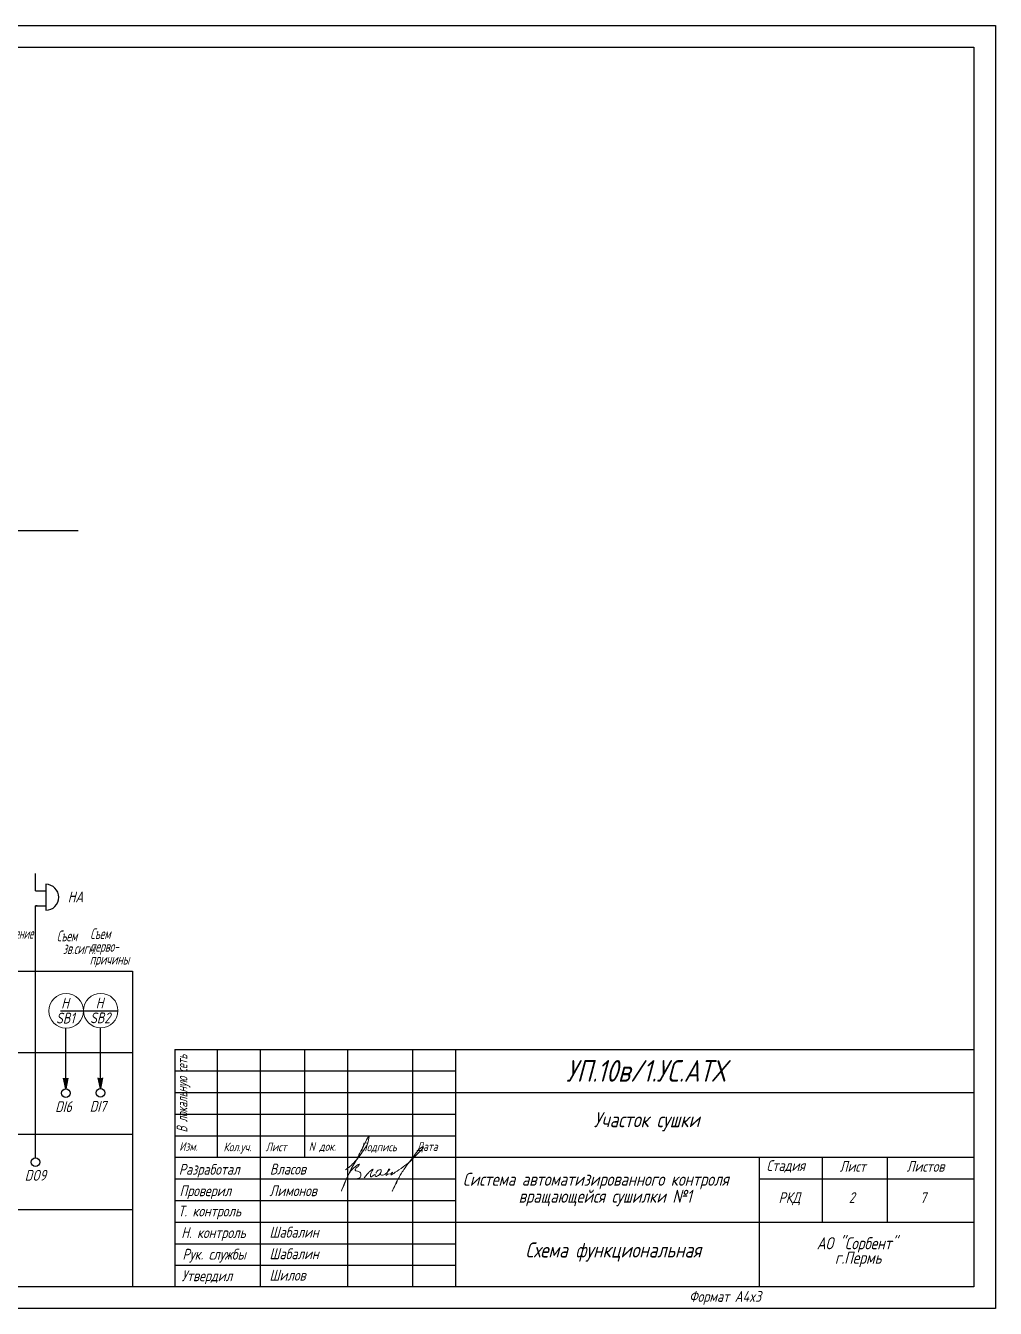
# Model space of a CAD drawing. Header units: millimetres. Extents: x 8 to 637, y -335 to -38.
# Drawn here: x 412.6 to 637.1, y -335.4 to -38.4 of the extents above; entities that cross this region are included whole.
import ezdxf

# ---------------------------------------------------------------- set-up
doc = ezdxf.new("R2010")
doc.units = ezdxf.units.MM
doc.layers.add('1', color=7, linetype='Continuous')
doc.layers.add('проводка', color=184, linetype='Continuous')
for name, color, linetype, lineweight in [('MAIN', 7, 'Continuous', 50), ('Текст', 7, 'Continuous', 50), ('тонкие', 7, 'Continuous', 20)]:
    doc.layers.add(name, color=color, linetype=linetype, lineweight=lineweight)
doc.styles.get("Standard").update_dxf_attribs({"font": 'GOST_A.TTF', "oblique": 15})

# ---------------------------------------------------------------- blocks, each defined once
blk = doc.blocks.new('Власов')
at = {"layer": 'проводка', "lineweight": 18}
for points in [[(-0.58, 2.47), (1.27, 4.07), (2.73, 5.82), (3.82, 7.33), (4.64, 9.02), (4.84, 10.28), (4.04, 8.93), (3.16, 7.2), (1.39, 3.86), (0.52, 2.26), (-1.55, -2.37), (-0.72, -0.35), (0.34, 1.8), (1.73, 3.31), (2.62, 3.78), (2.31, 3.3), (1.91, 2.96), (1.61, 2.44), (2.21, 2.21), (2.85, 1.83), (2.99, 1.4), (2.77, 0.75), (2.36, 0.49), (2.18, 0.43), (2.07, 0.4), (1.98, 0.4)], [(3.73, 0.66), (4.37, 1.39), (4.91, 2.01), (5.22, 2.29), (5.78, 2.66), (5.59, 2.28), (5.16, 1.05), (5.19, 0.9), (5.7, 1.1), (6.25, 1.38), (6.27, 1.2), (6.3, 1.02), (7.02, 1.21), (7.63, 2.13), (7.63, 2.52), (6.76, 2.22), (6.42, 1.7)]]:
    blk.add_spline(points, degree=3, dxfattribs=at)
for points, knots in [([(9.73, 1.6), (9.73, 1.6), (10.28, 1.61), (10.33, 1.73), (10.3, 1.95), (10.1, 1.88), (9.94, 1.44), (9.82, 1.2), (10.65, 1.75), (14.06, 4.01), (14.83, 4.98), (18.2, 8.2), (16.58, 7.61), (15.42, 5.89), (12.84, 2.54), (12.14, 1.35), (11.17, -0.37), (10.2, -2.51), (10.72, -1.41), (10.96, -1), (11.17, -0.6), (11.31, -0.38), (11.4, -0.29)], [5.202172, 5.202172, 5.202172, 5.202172, 5.207482, 5.981017, 6.074049, 6.477149, 7.534813, 8.416864, 10.873297, 16.080912, 19.105162, 21.731982, 23.469351, 25.755203, 29.311429, 34.513333, 38.416271, 38.862024, 39.053994, 43.961574, 49.897464, 51.239132, 51.239132, 51.239132, 51.239132]), ([(7.53, 1.66), (7.5, 1.54), (7.54, 1.28), (8.01, 1.24), (8.83, 1.57), (9.1, 2.08), (9.9, 2.69), (9.43, 2.64), (9.3, 2.52), (9.14, 2.21), (9.04, 1.25), (8.71, 1.13), (8.92, 1.39), (9.3, 1.54), (9.6, 1.6)], [0, 0, 0, 0, 0.614094, 1.118723, 1.807789, 3.045572, 4.744461, 5.191863, 5.576495, 6.389957, 8.441618, 9.345517, 10.182193, 10.758393, 10.758393, 10.758393, 10.758393])]:
    blk.add_open_spline(points, degree=3, knots=knots, dxfattribs=at)

msp = doc.modelspace()

# ---------------------------------------------------------------- linework, layer by layer
for p, q in [((8.2, -38.4), (637.12, -38.4)), ((8.2, -38.4), (637.12, -38.4)), ((637.12, -38.4), (637.12, -335.4)), ((390.03, -155.33), (424.68, -155.33)), ((414.81, -238.72), (414.81, -234.68)), ((414.81, -252.28), (414.81, -252.28)), ((421.93, -262.53), (421.93, -262.53)), ((429.93, -262.47), (429.93, -262.47)), ((420.6, -266.55), (425.94, -266.55)), ((425.94, -266.49), (433.94, -266.49)), ((116.43, -295.07), (437.3, -295.07)), ((637.12, -335.4), (8.2, -335.4))]:
    msp.add_line(p, q)
at = {"color": 0, "linetype": 'Continuous'}
for p, q in [((417.22, -237.22), (417.22, -243.22)), ((414.81, -238.72), (417.22, -238.72)), ((414.81, -242.22), (417.22, -242.22)), ((415.22, -242.22), (414.81, -242.22)), ((414.82, -300.53), (414.82, -242.22)), ((421.87, -284.57), (421.87, -270.49)), ((429.87, -284.51), (429.87, -270.44)), ((421.85, -284.59), (421.35, -282.09)), ((422.35, -282.09), (421.85, -284.59)), ((429.85, -284.53), (429.35, -282.03)), ((430.35, -282.03), (429.85, -284.53)), ((447.12, -280.43), (512.12, -280.43)), ((447.12, -285.43), (512.12, -285.43)), ((447.12, -290.43), (512.12, -290.43)), ((447.12, -305.43), (512.12, -305.43)), ((447.12, -310.43), (512.12, -310.43)), ((447.12, -310.43), (512.12, -310.43)), ((447.12, -315.43), (512.12, -315.43)), ((447.12, -320.43), (512.12, -320.43)), ((447.12, -325.43), (512.12, -325.43))]:
    msp.add_line(p, q, dxfattribs=at)
at = {"color": 0, "linetype": 'ByBlock', "lineweight": 30}
for p, q in [((447.12, -275.43), (447.12, -330.38)), ((582.49, -330.38), (582.49, -300.43)), ((597.12, -315.43), (597.12, -300.43)), ((612.12, -315.43), (612.12, -300.43)), ((582.49, -305.43), (632.12, -305.43))]:
    msp.add_line(p, q, dxfattribs=at)
at = {"color": 0, "linetype": 'Continuous', "lineweight": 30}
for p, q in [((447.12, -275.43), (632.12, -275.43)), ((456.87, -275.43), (456.87, -300.43)), ((466.87, -275.43), (466.87, -330.43)), ((477.12, -275.43), (477.12, -300.43)), ((487.12, -275.43), (487.12, -330.43)), ((502.12, -275.43), (502.12, -330.43)), ((512.12, -275.43), (512.12, -330.43)), ((512.12, -285.43), (632.12, -285.43)), ((447.12, -295.43), (512.12, -295.43)), ((447.12, -300.43), (632.12, -300.43)), ((512.12, -315.43), (632.12, -315.43))]:
    msp.add_line(p, q, dxfattribs=at)
at = {"color": 0, "linetype": 'Continuous'}
for centre in [(421.87, -285.57), (429.87, -285.51), (414.82, -301.53)]:
    msp.add_circle(centre, 1, dxfattribs=at)
msp.add_arc((417.22, -240.22), 3, 270, 90, dxfattribs=at)
for points in [[(422.35, -282.09), (421.85, -284.59), (421.35, -282.09)], [(430.35, -282.03), (429.85, -284.53), (429.35, -282.03)]]:
    msp.add_solid(points, dxfattribs=at)
at = {"layer": 'MAIN', "color": 7, "linetype": 'Continuous', "lineweight": -3}
for p, q in [((28.2, -257.29), (437.3, -257.29)), ((437.3, -257.29), (437.3, -330.4)), ((36.72, -276.18), (437.3, -276.18)), ((36.72, -312.55), (437.3, -312.55))]:
    msp.add_line(p, q, dxfattribs=at)
at = {"layer": 'MAIN', "color": 7, "linetype": 'Continuous', "lineweight": 30}
msp.add_lwpolyline([(28.2, -330.4), (28.2, -43.4), (632.12, -43.4), (632.12, -330.4)], close=True, dxfattribs=at)
at = {"layer": 'тонкие', "color": 7, "linetype": 'Continuous'}
for centre in [(421.93, -266.53), (429.93, -266.47)]:
    msp.add_circle(centre, 4, dxfattribs=at)

# ---------------------------------------------------------------- block references
at = {"color": 0, "lineweight": 15}
msp.add_blockref('Власов', (487.22, -305.83, -10), dxfattribs=at)

# ---------------------------------------------------------------- texts
at = {"color": 7, "linetype": 'Continuous', "oblique": 15}
msp.add_text('HA', height=2.5, dxfattribs=at).set_placement((422.32, -241.38))
at = {"color": 7, "linetype": 'Continuous', "oblique": 15, "width": 0.7}
msp.add_text('включение', height=2.5, dxfattribs=at).set_placement((404.8, -249.82))
at = {"linetype": 'Continuous', "oblique": 15}
for s, height, p in [('УП.10в/1.УС.АТХ', 5, (537.73, -282.92)), ('Участок сушки ', 3.5, (544.12, -293.46)), ('Система автоматизированного контроля', 3, (513.8, -307.02)), ('вращающейся сушилки №1', 3, (526.71, -310.95)), ('Схема функциональная', 3.5, (528.28, -323.63)), ('Формат A4x3', 2.5, (566.19, -333.9))]:
    msp.add_text(s, height=height, dxfattribs=at).set_placement(p)
at = {"color": 0, "linetype": 'Continuous', "oblique": 15}
for s, height, p in [('DI6', 2.5, (419.39, -289.95)), ('DI7', 2.5, (427.39, -289.89)), ('Изм.', 2, (448.12, -298.93)), ('N док.', 2, (478.12, -298.93)), ('Дата', 2, (503.12, -298.93)), ('Разработал', 2.5, (448.03, -304.46)), ('Власов', 2.5, (469.11, -304.41)), ('Стадия', 2.5, (584.12, -303.59)), ('Лист', 2.5, (601.05, -303.78)), ('Листов ', 2.5, (616.56, -303.78)), ('DO9', 2.5, (412.34, -305.84)), ('Проверил', 2.5, (448.18, -309.43)), ('Лимонов', 2.5, (469.01, -309.43)), ('Т. контроль', 2.5, (447.87, -314.12)), ('Н. контроль', 2.5, (448.59, -319.12)), ('Шабалин', 2.5, (469.01, -319.02)), ('АО "Сорбент"', 2.8, (595.74, -321.73)), ('Рук. службы', 2.5, (448.87, -324.12)), ('Шабалин', 2.5, (469.01, -324.02)), ('г.Пермь', 2.8, (599.97, -325.07)), ('Утвердил', 2.5, (448.68, -329.12)), ('Шилов', 2.5, (469.01, -328.98))]:
    msp.add_text(s, height=height, dxfattribs=at).set_placement(p)
at = {"color": 7, "oblique": 15}
for s, p in [('Кол.уч.', (458.37, -299.03)), ('Лист', (468.12, -299.03)), ('Подпись', (490.12, -299.03))]:
    msp.add_text(s, height=2, dxfattribs=at).set_placement(p)
at = {"layer": '1', "color": 7, "linetype": 'Continuous', "oblique": 15, "width": 0.8}
for s, p in [('Съем ', (419.75, -250.41)), ('Съем ', (427.49, -249.89)), ('зв.сигн.', (421.17, -253.35)), ('перво-', (427.45, -252.84)), ('причины', (427.4, -255.8))]:
    msp.add_text(s, height=2.5, dxfattribs=at).set_placement(p)
at = {"layer": '1', "color": 7, "linetype": 'Continuous', "oblique": 15}
for s, p in [('H', (420.79, -265.99)), ('H', (428.79, -265.93)), ('SB1', (419.57, -269.45)), ('SB2', (427.45, -269.39))]:
    msp.add_text(s, height=2.5, dxfattribs=at).set_placement(p)
at = {"layer": 'Текст', "lineweight": -3, "oblique": 15}
for s, p in [('РКД', (586.92, -311.01, 10)), ('2', (603.17, -311.01, 10)), ('7', (619.67, -311.01, 10))]:
    msp.add_text(s, height=2.5, dxfattribs=at).set_placement(p)
at = {"layer": 'тонкие', "color": 7, "linetype": 'Continuous', "oblique": 15, "width": 0.8}
msp.add_text('В локальную сеть', height=2.5, rotation=90, dxfattribs=at).set_placement((450.03, -294.68))

doc.saveas('drawing.dxf')
